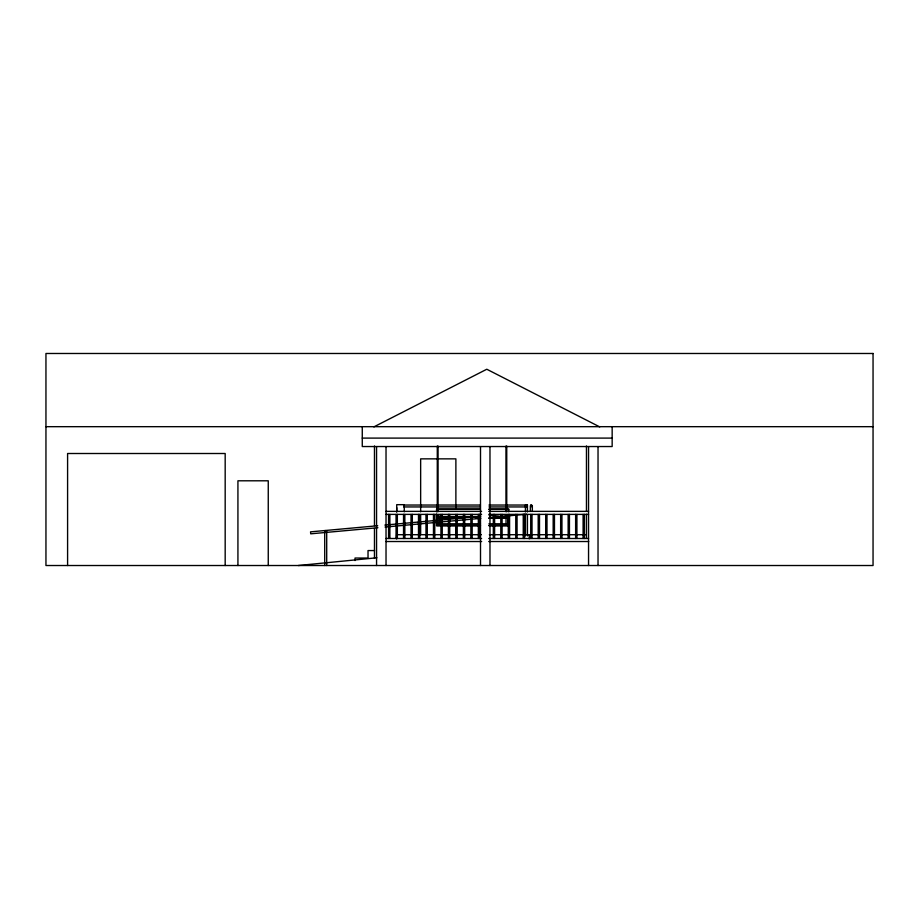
<?xml version="1.0" encoding="UTF-8"?>
<svg xmlns="http://www.w3.org/2000/svg" width="919" height="919" viewBox="0 0 919 919"><rect width="100%" height="100%" fill="white"/><g stroke="black" fill="none" stroke-linecap="round" stroke-linejoin="round"><path stroke-width="1.38" d="M388.576 538.5L388.576 514.387M389.874 538.5L389.874 514.387M396.055 538.5L396.055 514.387M396.721 511.952L396.721 507.69M397.353 538.5L397.353 514.387M403.533 538.5L403.533 514.387M404.842 538.5L404.842 514.387M411.023 538.5L411.023 514.387M412.321 538.5L412.321 514.387M418.501 538.5L418.501 514.387M419.799 538.5L419.799 514.387M425.979 538.5L425.979 514.387M427.289 538.5L427.289 514.387M433.469 538.5L433.469 514.387M434.767 538.5L434.767 514.387M440.948 538.5L440.948 514.387M442.246 538.5L442.246 514.387M448.426 538.5L448.426 514.387M449.724 538.5L449.724 514.387M455.904 538.5L455.904 514.387M457.214 538.5L457.214 514.387M463.394 538.5L463.394 514.387M464.692 538.5L464.692 514.387M470.873 538.5L470.873 514.387M472.171 538.5L472.171 514.387M478.351 538.5L478.351 514.387M479.649 538.5L479.649 514.387M493.319 538.5L493.319 514.387M494.617 538.5L494.617 514.387M500.798 538.5L500.798 514.387M502.096 538.5L502.096 514.387M508.276 538.5L508.276 514.387M509.586 538.5L509.586 514.387M515.766 538.5L515.766 514.387M517.064 538.5L517.064 514.387M523.244 538.5L523.244 514.387M524.542 538.5L524.542 514.387M530.722 538.5L530.722 514.387M532.021 538.5L532.021 514.387M538.201 538.5L538.201 514.387M539.51 538.5L539.51 514.387M545.691 538.5L545.691 514.387M546.989 538.5L546.989 514.387M553.169 538.5L553.169 514.387M554.467 538.5L554.467 514.387M560.647 538.5L560.647 514.387M561.946 538.5L561.946 514.387M568.149 538.5L568.149 514.387M569.447 538.5L569.447 514.387M575.627 538.5L575.627 514.387M576.925 538.5L576.925 514.387M583.106 538.5L583.106 514.387M584.415 538.5L584.415 514.387M525.542 505.99L526.024 505.163M530.355 511.423L530.355 505.806L531.09 504.853L532.308 505.553L531.607 506.76M526.978 506.817L526.978 505.163M373.861 426.898L486.794 369.243L599.728 426.898M298.33 565.518L376.893 557.776M377.72 525.737L310.542 531.848L310.725 533.824L377.904 527.713M384.866 525.082L480.626 516.375M489.195 515.593L499.201 514.686M385.05 527.058L480.809 518.35M489.379 517.569L526.541 514.192M45.95 426.68L873.05 426.68M362.27 438.099L612.157 438.099M403.728 505.036L480.442 505.036M488.977 505.036L525.909 505.036L526.047 505.99M403.728 506.943L480.442 506.943M488.977 506.943L526.047 506.943M480.442 509.126L436.571 509.126L436.571 511.814M488.931 509.126L508.747 509.126L508.747 511.814M436.571 509.333L480.442 509.333M488.931 509.333L508.747 509.333M386.026 511.366L481.59 511.366M488.713 511.366L588.551 511.366M386.026 514.387L481.59 514.387M488.713 514.387L588.551 514.387M437.295 515.961L438.064 515.961M505.967 515.961L506.737 515.961M436.571 516.214L440.075 516.214L440.075 518.075M436.571 516.558L480.442 516.558M496.007 516.558L508.747 516.558M439.397 516.765L474.778 516.765M496.007 516.765L505.909 516.765M436.571 518.075L463.452 518.075M476.191 518.075L480.442 518.075M488.931 518.075L508.747 518.075M439.397 518.282L463.452 518.282M488.931 518.282L505.909 518.282M436.571 523.784L480.442 523.784M488.931 523.784L508.747 523.784M436.571 525.369L480.442 525.369M488.931 525.369L508.747 525.369M436.571 525.507L480.442 525.507M488.931 525.507L508.747 525.507M480.442 525.714L436.571 525.714L436.571 514.089M488.931 525.714L508.747 525.714L508.747 516.214L505.243 516.214L505.243 518.075M481.326 534.709L396.606 534.709L396.606 538.913M489.322 534.709L586.184 534.709M386.026 538.5L481.59 538.5M488.713 538.5L588.551 538.5M386.026 541.521L481.648 541.521M488.713 541.521L588.688 541.521M374.527 550.561L368.025 550.561L368.025 558.04L355.021 558.04L355.021 560.533M612.157 426.703L612.157 446.542L362.27 446.542L362.27 426.703M598.028 446.611L598.028 565.518M588.551 446.611L588.551 565.518M586.46 445.968L586.46 511.401M586.46 514.249L586.46 538.431M532.342 505.806L532.342 511.423M530.964 505.036L530.964 505.99M529.264 534.709L529.264 538.856M527.426 511.906L527.426 504.853L525.438 504.853L525.438 511.906M527.426 514.732L527.426 535.892M527.334 505.036L527.334 506.943M525.438 514.732L525.438 535.892M507.954 518.144L507.954 523.784M506.748 446.06L506.748 511.688M506.036 518.144L506.036 523.784M505.955 446.06L505.955 511.688M489.976 446.611L489.976 565.518M480.511 446.611L480.511 565.518M455.881 508.954L455.881 458.857L420.649 458.857L420.649 511.814M455.881 516.11L455.881 518.971M455.881 524.692L455.881 534.709M439.282 518.144L439.282 523.784M438.076 446.06L438.076 511.688M437.283 446.06L437.283 511.688M437.364 518.144L437.364 523.784M420.649 514.674L420.649 534.709M404.268 511.826L404.268 504.669L396.721 504.669L396.721 511.826M396.721 514.686L396.721 534.709M386.026 446.611L386.026 565.518M376.56 446.611L376.56 565.518M374.47 445.968L374.47 525.634M374.47 528.471L374.47 558.35M326.704 530.964L326.704 565.518M324.717 530.964L324.717 565.518M268.256 565.518L268.256 480.798L237.929 480.798L237.929 565.518M225.178 565.518L225.178 453.504L67.592 453.504L67.592 565.518M324.683 531.228C325.854 534.869 327.52 528.655 324.683 531.228M873.05 353.482L45.95 353.482L45.95 565.518L873.05 565.518L873.05 353.482"/></g></svg>
